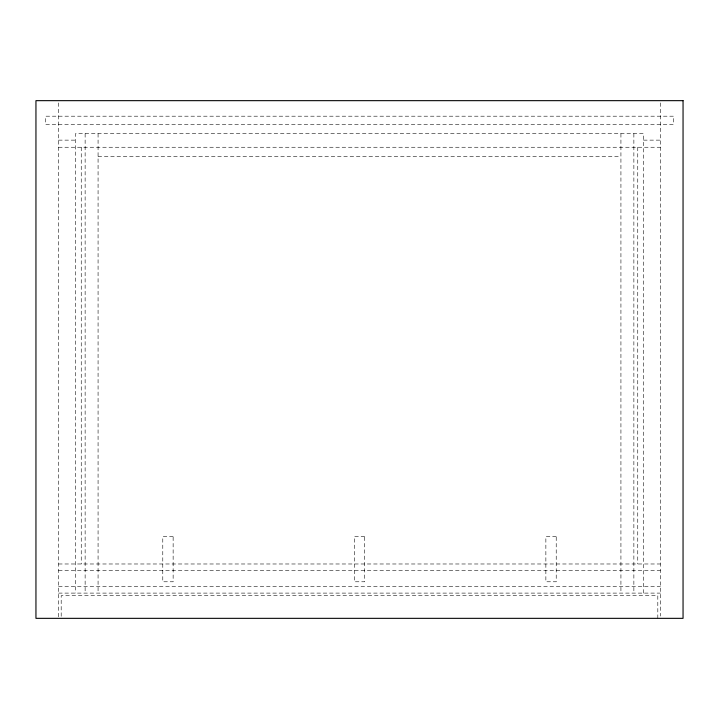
<?xml version="1.0" encoding="UTF-8"?>
<svg xmlns="http://www.w3.org/2000/svg" width="719" height="719" viewBox="0 0 719 719"><rect width="100%" height="100%" fill="white"/><g stroke="black" fill="none" stroke-linecap="round" stroke-linejoin="round"><path stroke-width="0.54" stroke-dasharray="3.6 2.7" d="M58.599 140.133L75.423 140.133M643.577 140.133L660.401 140.133M58.599 147.251L660.401 147.251M98.072 156.311L620.928 156.311M58.599 563.984L660.401 563.984M58.599 570.455L660.401 570.455M58.599 586.632L660.401 586.632M58.599 593.103L660.401 593.103M660.401 102.907L660.401 616.093M657.813 618.34L657.813 595.692L61.187 595.692L61.187 618.34M643.577 593.103L643.577 133.662L75.423 133.662L75.423 593.103M637.753 147.251L637.753 563.984M633.87 133.662L633.87 593.103M620.928 133.662L620.928 593.103M98.072 133.662L98.072 593.103M85.13 133.662L85.13 593.103M81.247 147.251L81.247 563.984M58.599 102.907L58.599 618.34M673.344 116.19L45.657 116.19L45.657 124.603L673.344 124.603L673.344 116.19M173.135 536.482L162.782 536.482L162.782 581.779L173.135 581.779L173.135 536.482M364.677 536.482L354.323 536.482L354.323 581.779L364.677 581.779L364.677 536.482M556.218 536.482L545.865 536.482L545.865 581.779L556.218 581.779L556.218 536.482"/><path stroke-width="1.08" d="M683.05 100.66L35.95 100.66L35.95 618.34L683.05 618.34L683.05 100.66"/></g></svg>
